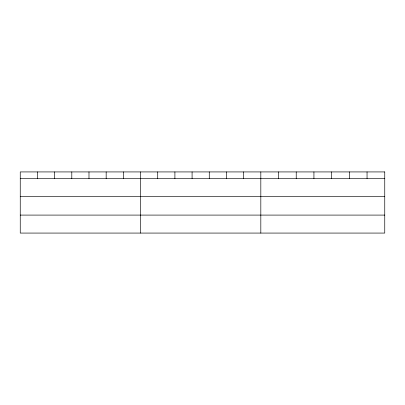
<?xml version="1.0" encoding="UTF-8"?>
<svg xmlns="http://www.w3.org/2000/svg" width="405" height="405" viewBox="0 0 405 405"><rect width="100%" height="100%" fill="white"/><g stroke="black" fill="none" stroke-linecap="round" stroke-linejoin="round"><path stroke-width="0.61" d="M20.25 178.575L384.75 178.575M20.25 196.562L384.75 196.562M20.25 215.09L384.75 215.09M367.046 171.928L367.046 178.575M349.343 171.928L349.343 178.575M331.639 171.928L331.639 178.575M313.931 171.928L313.931 178.575M296.227 171.928L296.227 178.575M278.524 171.928L278.524 178.575M260.82 171.928L260.82 233.072M243.638 171.928L243.638 178.575M226.451 171.928L226.451 178.575M209.269 171.928L209.269 178.575M192.086 171.928L192.086 178.575M174.904 171.928L174.904 178.575M157.717 171.928L157.717 178.575M140.535 171.928L140.535 233.072M123.353 171.928L123.353 178.575M106.166 171.928L106.166 178.575M88.984 171.928L88.984 178.575M71.801 171.928L71.801 178.575M54.619 171.928L54.619 178.575M37.432 171.928L37.432 178.575M384.75 171.928L20.25 171.928L20.25 233.072L384.75 233.072L384.75 171.928"/></g></svg>
